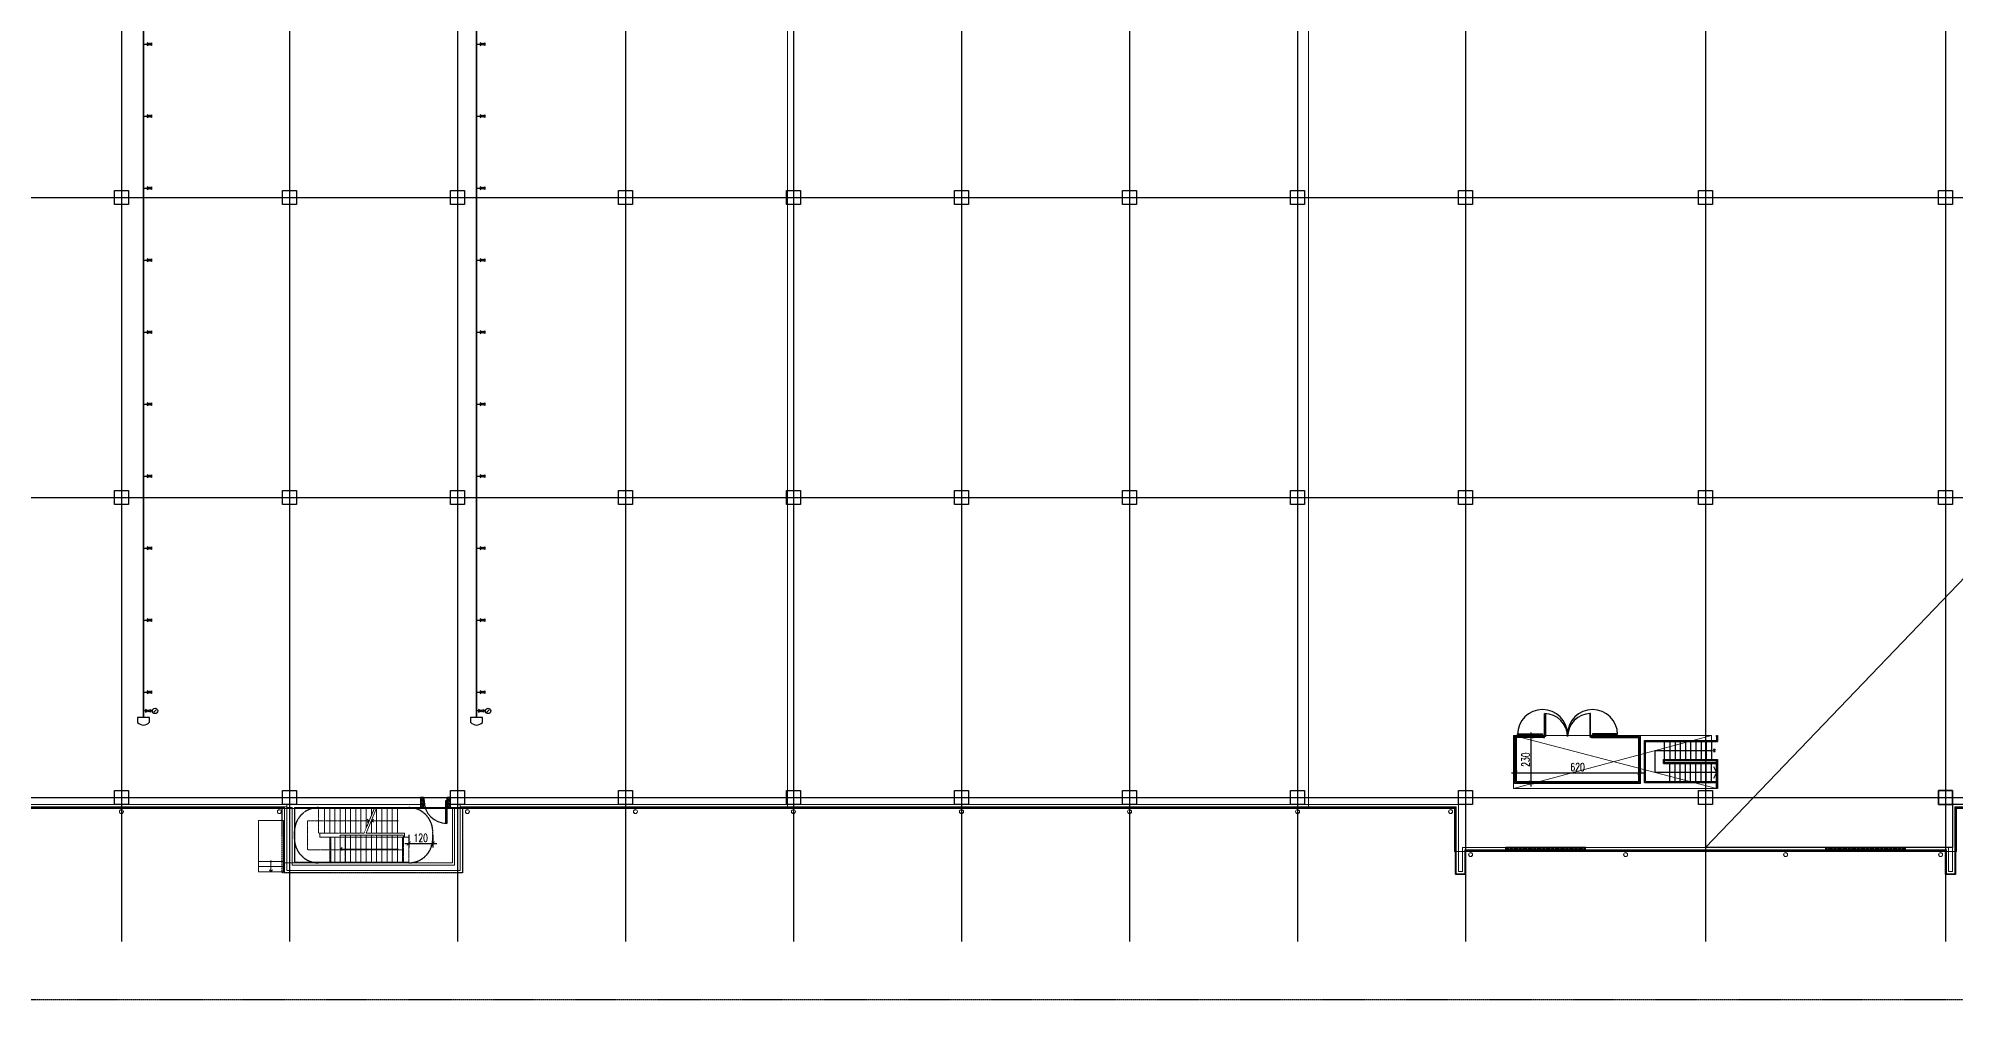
# Model space of a CAD drawing. Header units: millimetres. Extents: x -21841 to 195597, y -1659 to 112111.
# Drawn here: x 5585 to 15170, y -1010 to 3796 of the extents above; entities that cross this region are included whole.
import ezdxf
from ezdxf.enums import TextEntityAlignment as Align

# ---------------------------------------------------------------- set-up
doc = ezdxf.new("R2010")
doc.units = ezdxf.units.MM
for name, pattern in [('X-S-FAB-L10$0$COL-CEN-LIN', [3.25, 2.5, -0.25, 0.25, -0.25]), ('X-S-FAB-L10$0$HIDDEN', [0.4, 0.3, -0.1]), ('X-S-FAB-L10$0$JJP_虛線(退縮線、投影線、地下室範圍、非屬本工程、圖面分區)', [0.45, 0.3, -0.15]), ('X-S-FAB-L10$0$虛線', [0.846667, 0.423333, -0.423333])]:
    doc.linetypes.add(name, pattern=pattern)
for name, color, linetype in [('0-FMCS', 6, 'Continuous'), ('188K-SM-07-F10-MECH-Nature Gas-Y2257103$0$0-NG', 1, 'Continuous'), ('188K-SM-07-F10-MECH-Nature Gas-Y2257103$0$M-P-VALVE', 7, 'Continuous'), ('X-S-FAB-L10$0$0-arr', 8, 'Continuous'), ('X-S-FAB-L10$0$0-DIM-TXT', 8, 'Continuous'), ('X-S-FAB-L10$0$12', 8, 'Continuous'), ('X-S-FAB-L10$0$A-OBJE-MEP', 8, 'Continuous'), ('X-S-FAB-L10$0$A-STRS', 8, 'Continuous'), ('X-S-FAB-L10$0$A-WALL-EX', 8, 'Continuous'), ('X-S-FAB-L10$0$A-WALL-IN', 8, 'Continuous'), ('X-S-FAB-L10$0$BLOCK', 8, 'Continuous'), ('X-S-FAB-L10$0$CCL', 8, 'X-S-FAB-L10$0$COL-CEN-LIN'), ('X-S-FAB-L10$0$COL', 8, 'Continuous'), ('X-S-FAB-L10$0$COL-S', 8, 'Continuous'), ('X-S-FAB-L10$0$Door', 8, 'Continuous'), ('X-S-FAB-L10$0$DW_Frame', 8, 'Continuous'), ('X-S-FAB-L10$0$ELEV', 8, 'Continuous'), ('X-S-FAB-L10$0$HID', 8, 'X-S-FAB-L10$0$HIDDEN'), ('X-S-FAB-L10$0$HR', 8, 'Continuous'), ('X-S-FAB-L10$0$OPEN', 8, 'Continuous'), ('X-S-FAB-L10$0$S-FNDN', 8, 'Continuous'), ('X-S-FAB-L10$0$S-SLAB-SHOW', 8, 'Continuous'), ('X-S-FAB-L10$0$ST', 8, 'Continuous'), ('X-S-FAB-L10$0$TXT', 8, 'Continuous'), ('X-S-FAB-L10$0$WALL_188K_EX', 8, 'Continuous'), ('X-S-FAB-L10$0$WALL_188K_IN', 8, 'Continuous')]:
    doc.layers.add(name, color=color, linetype=linetype)
doc.styles.add('X-S-FAB-L10$0$CHINA', font='simplex.shx', dxfattribs={"width": 0.75, "bigfont": 'chineset.shx'})
doc.styles.add('X-S-FAB-L10$0$DimStyUse', font='romans.shx', dxfattribs={"width": 0.7})
doc.styles.add('X-S-FAB-L10$0$Standard', font='', dxfattribs={"width": 0.8})
doc.styles.add('X-S-FAB-L10$0$TG_NOTE_TEXT', font='simplex.shx', dxfattribs={"width": 0.75, "bigfont": 'chineset.shx'})
doc.styles.get('X-S-FAB-L10$0$Standard').set_extended_font_data('Microsoft JhengHei')
doc.dimstyles.new('X-S-FAB-L10$0$SLASHM', dxfattribs={"dimtxt": 40, "dimasz": 20, "dimexe": 20, "dimexo": 0, "dimgap": 8, "dimtad": 1, "dimdsep": 46, "dimtxsty": 'X-S-FAB-L10$0$DimStyUse', "dimblk": 'X-S-FAB-L10$0$_ArchTick', "dimcen": 10, "dimdle": 20, "dimclrt": 2, "dimazin": 0, "dimtfac": 1, "dimtix": 1, "dimtmove": 2, "dimatfit": 3, "dimfxl": 10, "dimtolj": 1, "dimarcsym": 0})

# ---------------------------------------------------------------- blocks, each defined once
blk = doc.blocks.new('188K-SM-07-F10-MECH-Nature Gas-Y2257103$0$50A-12')
blk.add_lwpolyline([(21, 30), (0, 30), (0, -30), (21, -30, 0.114945), (24.8, -29.1, 0.453355), (24.8, 29.1, 0.114945)], format="xyb", close=True)
blk = doc.blocks.new('188K-SM-07-F10-MECH-Nature Gas-Y2257103$0$GLV')
at = {"layer": '188K-SM-07-F10-MECH-Nature Gas-Y2257103$0$M-P-VALVE'}
blk.add_lwpolyline([(0, -0.675), (0, 0.675), (2.322, -0.675), (2.322, 0.675)], close=True, dxfattribs=at)
blk.add_circle((1.161, 0), 0.425, dxfattribs=at)
blk = doc.blocks.new('188K-SM-07-F10-MECH-Nature Gas-Y2257103$0$GLV-69')
blk.add_blockref('188K-SM-07-F10-MECH-Nature Gas-Y2257103$0$GLV', (0, 0))
blk = doc.blocks.new('188K-SM-07-F10-MECH-Nature Gas-Y2257103$0$PG-69')
at = {"layer": '188K-SM-07-F10-MECH-Nature Gas-Y2257103$0$M-P-VALVE'}
for p, q in [((-0.22, 3.02), (0.28, 2.46)), ((0, 2.12), (0, 1.65)), ((0, 0.49), (0, 0))]:
    blk.add_line(p, q, dxfattribs=at)
blk.add_circle((0, 2.76), 0.642, dxfattribs=at)
at = {"xscale": 0.5, "yscale": 0.5, "zscale": 0.5, "rotation": 270}
blk.add_blockref('188K-SM-07-F10-MECH-Nature Gas-Y2257103$0$GLV-69', (0, 1.65), dxfattribs=at)
blk = doc.blocks.new('188K-SM-07-F10-MECH-Nature Gas-Y2257103$0$0-NG submain pipe')
at = {"layer": '188K-SM-07-F10-MECH-Nature Gas-Y2257103$0$0-NG'}
for p, q in [((0, -5127.3), (17.6, -5127.3)), ((0, -5487.3), (17.6, -5487.3)), ((0, -5847.3), (17.6, -5847.3)), ((0, -6207.3), (17.6, -6207.3)), ((0, -6567.3), (17.6, -6567.3)), ((0, -6927.3), (17.6, -6927.3)), ((0, -7287.3), (17.6, -7287.3)), ((0, -7647.3), (17.6, -7647.3)), ((0, -8007.3), (17.6, -8007.3)), ((0, -8367.3), (17.6, -8367.3))]:
    blk.add_line(p, q, dxfattribs=at)
at = {"layer": '188K-SM-07-F10-MECH-Nature Gas-Y2257103$0$0-NG', "const_width": 8.9}
blk.add_lwpolyline([(0, 0), (0, -8493.7)], dxfattribs=at)
at = {"xscale": 20.89969073079965, "yscale": 20.89969073079965, "zscale": 20.89969073079965, "rotation": 270}
blk.add_blockref('188K-SM-07-F10-MECH-Nature Gas-Y2257103$0$PG-69', (0, -8461.1), dxfattribs=at)
at = {"layer": '188K-SM-07-F10-MECH-Nature Gas-Y2257103$0$0-NG', "xscale": 10, "yscale": 10, "zscale": 10, "rotation": 180}
for p in [(40.9, -5127.3), (40.9, -5487.3), (40.9, -5847.3), (40.9, -6207.3), (40.9, -6567.3), (40.9, -6927.3), (40.9, -7287.3), (40.9, -7647.3), (40.9, -8007.3), (40.9, -8367.3)]:
    blk.add_blockref('188K-SM-07-F10-MECH-Nature Gas-Y2257103$0$GLV-69', p, dxfattribs=at)
at = {"layer": '188K-SM-07-F10-MECH-Nature Gas-Y2257103$0$0-NG', "rotation": 270}
blk.add_blockref('188K-SM-07-F10-MECH-Nature Gas-Y2257103$0$50A-12', (0, -8493.7), dxfattribs=at)
blk = doc.blocks.new('188K-SM-07-F10-MECH-Nature Gas-Y2257103')
at = {"layer": '188K-SM-07-F10-MECH-Nature Gas-Y2257103$0$0-NG'}
for p in [(6110.6, 8894.8, 10.6), (7775.9, 8894.8, 10.6)]:
    blk.add_blockref('188K-SM-07-F10-MECH-Nature Gas-Y2257103$0$0-NG submain pipe', p, dxfattribs=at)
blk = doc.blocks.new('X-S-FAB-L10$0$FAB2-L05')
at = {"layer": 'X-S-FAB-L10$0$CCL'}
for p, q in [((-20160, 11005), (-20160, 0)), ((-19320, 11005), (-19320, 0)), ((-18480, 11005), (-18480, 0)), ((-17640, 11005), (-17640, 0)), ((-16800, 11005), (-16800, 0)), ((-15960, 11005), (-15960, 0)), ((-15120, 11005), (-15120, 0)), ((-14280, 11005), (-14280, 0)), ((-13440, 11005), (-13440, 0)), ((-12240, 11005), (-12240, 0)), ((-11040, 11005), (-11040, 0)), ((-26880, 3720), (1210, 3720)), ((-26880, 2220), (1210, 2220)), ((-26880, 720), (1210, 720))]:
    blk.add_line(p, q, dxfattribs=at)
at = {"layer": 'X-S-FAB-L10$0$COL-S'}
for points in [[(-20195, 3755), (-20125, 3755), (-20125, 3685), (-20195, 3685)], [(-19355, 3755), (-19285, 3755), (-19285, 3685), (-19355, 3685)], [(-18515, 3755), (-18445, 3755), (-18445, 3685), (-18515, 3685)], [(-17675, 3755), (-17605, 3755), (-17605, 3685), (-17675, 3685)], [(-16835, 3755), (-16765, 3755), (-16765, 3685), (-16835, 3685)], [(-15995, 3755), (-15925, 3755), (-15925, 3685), (-15995, 3685)], [(-15155, 3755), (-15085, 3755), (-15085, 3685), (-15155, 3685)], [(-14315, 3755), (-14245, 3755), (-14245, 3685), (-14315, 3685)], [(-13475, 3755), (-13405, 3755), (-13405, 3685), (-13475, 3685)], [(-12275, 3755), (-12205, 3755), (-12205, 3685), (-12275, 3685)], [(-11075, 3755), (-11005, 3755), (-11005, 3685), (-11075, 3685)], [(-20195, 2255), (-20125, 2255), (-20125, 2185), (-20195, 2185)], [(-19355, 2255), (-19285, 2255), (-19285, 2185), (-19355, 2185)], [(-18515, 2255), (-18445, 2255), (-18445, 2185), (-18515, 2185)], [(-17675, 2255), (-17605, 2255), (-17605, 2185), (-17675, 2185)], [(-16835, 2255), (-16765, 2255), (-16765, 2185), (-16835, 2185)], [(-15995, 2255), (-15925, 2255), (-15925, 2185), (-15995, 2185)], [(-15155, 2255), (-15085, 2255), (-15085, 2185), (-15155, 2185)], [(-14315, 2255), (-14245, 2255), (-14245, 2185), (-14315, 2185)], [(-13475, 2255), (-13405, 2255), (-13405, 2185), (-13475, 2185)], [(-12275, 2255), (-12205, 2255), (-12205, 2185), (-12275, 2185)], [(-11075, 2255), (-11005, 2255), (-11005, 2185), (-11075, 2185)], [(-20195, 755), (-20125, 755), (-20125, 685), (-20195, 685)], [(-19355, 755), (-19285, 755), (-19285, 685), (-19355, 685)], [(-18515, 755), (-18445, 755), (-18445, 685), (-18515, 685)], [(-17675, 755), (-17605, 755), (-17605, 685), (-17675, 685)], [(-16835, 755), (-16765, 755), (-16765, 685), (-16835, 685)], [(-15995, 755), (-15925, 755), (-15925, 685), (-15995, 685)], [(-15155, 755), (-15085, 755), (-15085, 685), (-15155, 685)], [(-14315, 755), (-14245, 755), (-14245, 685), (-14315, 685)], [(-13475, 755), (-13405, 755), (-13405, 685), (-13475, 685)], [(-12275, 755), (-12205, 755), (-12205, 685), (-12275, 685)], [(-11075, 755), (-11005, 755), (-11005, 685), (-11075, 685)]]:
    blk.add_lwpolyline(points, close=True, dxfattribs=at)
blk = doc.blocks.new('X-S-FAB-L10$0$_ArchTick')
at = {"color": 0, "linetype": 'ByBlock', "const_width": 0.15}
blk.add_lwpolyline([(-0.5, -0.5), (0.5, 0.5)], dxfattribs=at)
blk = doc.blocks.new('*D736')
at = {"layer": 'DEFPOINTS', "color": 0, "lineweight": -2, "transparency": 16777216}
for p, q in [((7436.7, -186.7), (7436.7, -249.5)), ((7556.7, -188), (7556.7, -249.5)), ((7416.7, -229.5), (7576.7, -229.5))]:
    blk.add_line(p, q, dxfattribs=at)
at = {"layer": 'DEFPOINTS', "color": 0, "transparency": 16777216}
for p in [(7436.7, -186.7), (7556.7, -188), (7556.7, -229.5)]:
    blk.add_point(p, dxfattribs=at)
at = {"layer": 'DEFPOINTS', "color": 0, "lineweight": -2, "transparency": 16777216, "xscale": 20, "yscale": 20, "zscale": 20, "rotation": 180}
blk.add_blockref('X-S-FAB-L10$0$_ArchTick', (7436.7, -229.5), dxfattribs=at)
at = {"layer": 'DEFPOINTS', "color": 0, "lineweight": -2, "transparency": 16777216, "xscale": 20, "yscale": 20, "zscale": 20}
blk.add_blockref('X-S-FAB-L10$0$_ArchTick', (7556.7, -229.5), dxfattribs=at)
at = {"layer": 'DEFPOINTS', "color": 2, "transparency": 16777216, "insert": (7496.7, -201.5), "char_height": 40, "attachment_point": 5, "style": 'X-S-FAB-L10$0$DimStyUse'}
blk.add_mtext('\\A1;120', dxfattribs=at)
blk = doc.blocks.new('*D731')
at = {"layer": 'DEFPOINTS', "color": 0, "lineweight": -2, "transparency": 16777216}
for p, q in [((12950, 124.6), (13610, 124.6)), ((12970, 80), (12970, 144.6)), ((13590, 80), (13590, 144.6))]:
    blk.add_line(p, q, dxfattribs=at)
at = {"layer": 'DEFPOINTS', "color": 0, "transparency": 16777216}
for p in [(13590, 124.6), (12970, 80), (13590, 80)]:
    blk.add_point(p, dxfattribs=at)
at = {"layer": 'DEFPOINTS', "color": 0, "lineweight": -2, "transparency": 16777216, "xscale": 20, "yscale": 20, "zscale": 20, "rotation": 180}
blk.add_blockref('X-S-FAB-L10$0$_ArchTick', (12970, 124.6), dxfattribs=at)
at = {"layer": 'DEFPOINTS', "color": 0, "lineweight": -2, "transparency": 16777216, "xscale": 20, "yscale": 20, "zscale": 20}
blk.add_blockref('X-S-FAB-L10$0$_ArchTick', (13590, 124.6), dxfattribs=at)
at = {"layer": 'DEFPOINTS', "color": 2, "transparency": 16777216, "insert": (13280, 152.6), "char_height": 40, "attachment_point": 5, "style": 'X-S-FAB-L10$0$DimStyUse'}
blk.add_mtext('\\A1;620', dxfattribs=at)
blk = doc.blocks.new('*D732')
at = {"layer": 'DEFPOINTS', "color": 0, "lineweight": -2, "transparency": 16777216}
for p, q in [((12970, 305), (13068.2, 305)), ((13048.2, 55), (13048.2, 325)), ((12970, 75), (13068.2, 75))]:
    blk.add_line(p, q, dxfattribs=at)
at = {"layer": 'DEFPOINTS', "color": 0, "transparency": 16777216}
for p in [(12970, 305), (13048.2, 305), (12970, 75)]:
    blk.add_point(p, dxfattribs=at)
at = {"layer": 'DEFPOINTS', "color": 0, "lineweight": -2, "transparency": 16777216, "xscale": 20, "yscale": 20, "zscale": 20}
for p, rotation in [((13048.2, 305), 90), ((13048.2, 75), 270)]:
    blk.add_blockref('X-S-FAB-L10$0$_ArchTick', p, dxfattribs=dict(at, rotation=rotation))
at = {"layer": 'DEFPOINTS', "color": 2, "transparency": 16777216, "insert": (13020.2, 190), "char_height": 40, "attachment_point": 5, "rotation": 90, "style": 'X-S-FAB-L10$0$DimStyUse'}
blk.add_mtext('\\A1;230', dxfattribs=at)
blk = doc.blocks.new('*U460')
at = {"color": 0}
for p, q in [((-5, -5), (-5, 0)), ((235, -5), (235, 0))]:
    blk.add_line(p, q, dxfattribs=at)
for points in [[(0, 0), (0, 115), (4.375, 115), (4.375, 0)], [(230, 0), (230, 115), (225.625, 115), (225.625, 0)]]:
    blk.add_lwpolyline(points, close=True, dxfattribs=at)
for centre, start, end in [((0, 0), 0, 90), ((230, 0), 90, 180)]:
    blk.add_arc(centre, 115, start, end, dxfattribs=at)
at = {"layer": 'X-S-FAB-L10$0$DW_Frame'}
for points in [[(-5, -5), (0, -5), (0, 0), (-5, 0)], [(235, -5), (230, -5), (230, 0), (235, 0)]]:
    blk.add_lwpolyline(points, dxfattribs=at)
at = {"color": 0, "style": 'X-S-FAB-L10$0$Standard', "width": 0.5}
for tag, p in [('NO', (-5, 5)), ('TYPE', (24.375, 5))]:
    blk.add_attdef(tag, text='', height=10, dxfattribs=at).set_placement(p, align=Align.BOTTOM_RIGHT)
blk.add_attdef('DESC', text='', height=10, dxfattribs=at).set_placement((24.375, 10), align=Align.BOTTOM_LEFT)
at = {"color": 0, "style": 'X-S-FAB-L10$0$TG_NOTE_TEXT', "width": 0.5, "flags": 1}
blk.add_attdef('WH', text='', height=20, dxfattribs=at).set_placement((235, 5), align=Align.BOTTOM_LEFT)
blk = doc.blocks.new('X-S-FAB-L10')
at = {"layer": 'X-S-FAB-L10$0$WALL_188K_EX'}
h = blk.add_hatch(dxfattribs=at)
h.set_pattern_fill('LINE', color=256, scale=2, angle=45)
h.set_pattern_definition([(45, (13221.6165, -265), (-4.49013, 4.49013), [])])
h.paths.add_polyline_path([(12920, -261.5), (13320, -261.5), (13320, -250), (12920, -250)])
h = blk.add_hatch(dxfattribs=at)
h.set_pattern_fill('LINE', color=256, scale=2, angle=45)
h.set_pattern_definition([(45, (14821.6165, -265), (-4.49013, 4.49013), [])])
h.paths.add_polyline_path([(14520, -261.5), (14920, -261.5), (14920, -250), (14520, -250)])
at = {"layer": 'X-S-FAB-L10$0$WALL_188K_IN'}
h = blk.add_hatch(dxfattribs=at)
h.set_pattern_fill('LINE', color=256, scale=2, angle=135)
h.set_pattern_definition([(135, (7510, -98.3835), (-4.49013, -4.49013), [])])
h.paths.add_polyline_path([(7510, -50), (7510, 0), (7495, 0), (7495, -50)])
h = blk.add_hatch(dxfattribs=at)
h.set_pattern_fill('LINE', color=256, scale=2, angle=135)
h.set_pattern_definition([(135, (7645, -98.3835), (-4.49013, -4.49013), [])])
h.paths.add_polyline_path([(7645, -50), (7645, 0), (7630, 0), (7630, -50)])
for p, q in [((13100, 310.001, 0), (13100, 315.001, 0)), ((13360, 310.001, 0), (13360, 315.001, 0)), ((7510, 0), (7510, -15)), ((7630, 0), (7630, -15))]:
    blk.add_line(p, q)
at = {"elevation": 0}
for points in [[(13105, 315.001), (12980, 315.001), (12980, 319.376), (13105, 319.376)], [(13355, 315.001), (13480, 315.001), (13480, 319.376), (13355, 319.376)]]:
    blk.add_lwpolyline(points, close=True, dxfattribs=at)
blk.add_lwpolyline([(7627, -15), (7627, -129), (7622.625, -129), (7622.625, -15)], close=True)
for centre, radius, start, end in [((13105, 315.001, 0), 125, 0, 180), ((13355, 315.001, 0), 125, 0, 180), ((7627, -15), 114, 180, 270)]:
    blk.add_arc(centre, radius, start, end)
at = {"layer": 'DEFPOINTS'}
blk.add_lwpolyline([(16745, -35), (15995, -35), (15995, 35), (15925, 35), (15925, -35), (15155, -35), (15155, 35), (15085, 35), (15085, -35), (15155, -35), (15155, -250), (13920, -250), (19914.055, 6000), (21180, 7320), (21180, 5520), (23465, 5520), (23485, 3587.5), (24315, 3587.5), (24315, 1870), (17075, 1870), (17075, 2060), (16745, 2060), (16745, -21.034)], close=True, dxfattribs=at)
at = {"layer": 'X-S-FAB-L10$0$0-arr'}
for p, q in [((13960, 155), (13975, 125)), ((13975, 125), (13960, 95))]:
    blk.add_line(p, q, dxfattribs=at)
blk.add_circle((13949, 235), 3, dxfattribs=at)
at = {"layer": 'X-S-FAB-L10$0$12'}
for p, q in [((13667.5, 125), (13667.5, 235)), ((13667.5, 235), (13949, 235)), ((13975, 125), (13667.5, 125))]:
    blk.add_line(p, q, dxfattribs=at)
at = {"layer": 'X-S-FAB-L10$0$A-OBJE-MEP', "lineweight": 0, "flags": 128}
for points in [[(6009.5, -70, 1), (5990.5, -70, 1)], [(6799.5, -70, 1), (6780.5, -70, 1)], [(7739.5, -70, 1), (7720.5, -70, 1)], [(8579.5, -70, 1), (8560.5, -70, 1)], [(9369.5, -70, 1), (9350.5, -70, 1)], [(10209.5, -70, 1), (10190.5, -70, 1)], [(11049.5, -70, 1), (11030.5, -70, 1)], [(11889.5, -70, 1), (11870.5, -70, 1)], [(12654.5, -70, 1), (12635.5, -70, 1)], [(12754.5, -285, 1), (12735.5, -285, 1)], [(13529.5, -285, 1), (13510.5, -285, 1)], [(14329.5, -285, 1), (14310.5, -285, 1)], [(15104.5, -285, 1), (15085.5, -285, 1)]]:
    blk.add_lwpolyline(points, format="xyb", close=True, dxfattribs=at)
at = {"layer": 'X-S-FAB-L10$0$A-OBJE-MEP', "lineweight": 0}
for centre in [(6000, -70), (6790, -70), (7730, -70), (8570, -70), (9360, -70), (10200, -70), (11040, -70), (11880, -70), (12645, -70), (12745, -285), (13520, -285), (14320, -285), (15095, -285)]:
    blk.add_circle(centre, 10, dxfattribs=at)
at = {"layer": 'X-S-FAB-L10$0$A-STRS', "linetype": 'X-S-FAB-L10$0$虛線', "lineweight": 0}
for p, q in [((6868, -323), (6868, -53)), ((6868, -53), (6985.332, -53)), ((6985.332, -53), (7016, -53)), ((7016, -53), (7265.169, -53)), ((7016, -178), (6993, -178)), ((6993, -178), (6993, -198)), ((7213.169, -178), (7016, -178)), ((6993, -198), (7042, -198)), ((7042, -198), (7406, -198)), ((7042, -323), (6868, -323)), ((7406, -323), (7042, -323))]:
    blk.add_line(p, q, dxfattribs=at)
at = {"layer": 'X-S-FAB-L10$0$A-STRS', "linetype": 'X-S-FAB-L10$0$JJP_虛線(退縮線、投影線、地下室範圍、非屬本工程、圖面分區)', "lineweight": 0}
for p, q in [((6868, -323), (6868, -53)), ((6868, -53), (7016, -53)), ((6985.332, -178), (6985.332, -53)), ((7016, -53), (7016, -178)), ((7016, -53), (7016, -178)), ((7016, -53), (7016, -178)), ((7016, -178), (7016, -53)), ((7016, -53), (7042, -53)), ((7016, -53), (7016, -178)), ((7042, -53), (7042, -178)), ((7042, -178), (7042, -53)), ((7042, -53), (7068, -53)), ((7042, -53), (7042, -178)), ((7068, -53), (7068, -178)), ((7068, -178), (7068, -53)), ((7068, -53), (7094, -53)), ((7068, -53), (7068, -178)), ((7094, -53), (7094, -178)), ((7094, -178), (7094, -53)), ((7094, -53), (7120, -53)), ((7094, -53), (7094, -178)), ((7120, -53), (7120, -178)), ((7120, -178), (7120, -53)), ((7120, -53), (7146, -53)), ((7120, -53), (7120, -178)), ((7146, -53), (7146, -178)), ((7146, -178), (7146, -53)), ((7146, -53), (7172, -53)), ((7146, -53), (7146, -178)), ((7172, -53), (7172, -178)), ((7172, -178), (7172, -53)), ((7172, -53), (7198, -53)), ((7172, -53), (7172, -178)), ((7198, -53), (7198, -178)), ((7198, -178), (7198, -53)), ((7198, -53), (7224, -53)), ((7198, -53), (7198, -178)), ((7265.169, -53), (7213.169, -178)), ((7224, -53), (7224, -151.964)), ((7224, -151.964), (7224, -53)), ((7224, -53), (7250, -53)), ((7224, -53), (7224, -151.964)), ((7250, -53), (7250, -89.465)), ((7250, -89.465), (7250, -53)), ((7250, -53), (7265.169, -53)), ((7250, -53), (7250, -89.465)), ((7353.565, -178), (7353.565, -53)), ((7016, -115.5), (6930.5, -115.5)), ((6930.5, -115.5), (6930.5, -260.5)), ((6993, -178), (6985.332, -178)), ((7016, -178), (6993, -178)), ((6993, -178), (6993, -198)), ((7239.169, -115.5), (7016, -115.5)), ((7042, -178), (7016, -178)), ((7068, -178), (7042, -178)), ((7094, -178), (7068, -178)), ((7120, -178), (7094, -178)), ((7119.644, -188), (7119.644, -326)), ((7146, -178), (7120, -178)), ((7172, -178), (7146, -178)), ((7198, -178), (7172, -178)), ((7213.169, -178), (7198, -178)), ((7229.169, -108), (7239.169, -115.5)), ((7239.169, -115.5), (7229.169, -123)), ((7380, -188), (7410.844, -188)), ((7410.844, -188), (7410.844, -326)), ((6930.5, -260.5), (7042, -260.5)), ((6993, -198), (7042, -198)), ((7042, -323), (7042, -198)), ((7042, -323), (7042, -198)), ((7042, -198), (7042, -323)), ((7042, -323), (7042, -198)), ((7042, -198), (7068, -198)), ((7042, -260.5), (7380, -260.5)), ((7046.668, -323), (7046.668, -198)), ((7068, -323), (7068, -198)), ((7068, -198), (7068, -323)), ((7068, -323), (7068, -198)), ((7068, -198), (7094, -198)), ((7094, -323), (7094, -198)), ((7094, -198), (7094, -323)), ((7094, -323), (7094, -198)), ((7094, -198), (7120, -198)), ((7120, -323), (7120, -198)), ((7120, -198), (7120, -323)), ((7120, -323), (7120, -198)), ((7120, -198), (7146, -198)), ((7146, -323), (7146, -198)), ((7146, -198), (7146, -323)), ((7146, -323), (7146, -198)), ((7146, -198), (7172, -198)), ((7172, -323), (7172, -198)), ((7172, -198), (7172, -323)), ((7172, -323), (7172, -198)), ((7172, -198), (7198, -198)), ((7198, -323), (7198, -198)), ((7198, -198), (7198, -323)), ((7198, -323), (7198, -198)), ((7198, -198), (7224, -198)), ((7224, -323), (7224, -198)), ((7224, -198), (7224, -323)), ((7224, -323), (7224, -198)), ((7224, -198), (7250, -198)), ((7250, -323), (7250, -198)), ((7250, -198), (7250, -323)), ((7250, -323), (7250, -198)), ((7250, -198), (7276, -198)), ((7276, -323), (7276, -198)), ((7276, -198), (7276, -323)), ((7276, -323), (7276, -198)), ((7276, -198), (7302, -198)), ((7302, -323), (7302, -198)), ((7302, -198), (7302, -323)), ((7302, -323), (7302, -198)), ((7302, -198), (7328, -198)), ((7328, -323), (7328, -198)), ((7328, -198), (7328, -323)), ((7328, -323), (7328, -198)), ((7328, -198), (7354, -198)), ((7354, -323), (7354, -198)), ((7354, -198), (7354, -323)), ((7354, -323), (7354, -198)), ((7354, -198), (7380, -198)), ((7380, -323), (7380, -198)), ((7380, -198), (7380, -323)), ((7380, -323), (7380, -198)), ((7380, -198), (7406, -198)), ((7380, -260.5), (7406, -260.5)), ((7406, -198), (7436.668, -198)), ((7406, -323), (7406, -198)), ((7406, -198), (7406, -323)), ((7436.668, -198), (7436.668, -323)), ((7042, -323), (6868, -323)), ((7068, -323), (7042, -323)), ((7094, -323), (7068, -323)), ((7120, -323), (7094, -323)), ((7146, -323), (7120, -323)), ((7172, -323), (7146, -323)), ((7198, -323), (7172, -323)), ((7224, -323), (7198, -323)), ((7250, -323), (7224, -323)), ((7276, -323), (7250, -323)), ((7302, -323), (7276, -323)), ((7328, -323), (7302, -323)), ((7354, -323), (7328, -323)), ((7380, -323), (7354, -323)), ((7406, -323), (7380, -323)), ((7410.844, -326), (7380, -326)), ((7436.668, -323), (7406, -323))]:
    blk.add_line(p, q, dxfattribs=at)
at = {"layer": 'X-S-FAB-L10$0$A-STRS', "lineweight": 0}
for p, q in [((7276, -53), (7224, -178)), ((7276, -53), (7380, -53)), ((7276, -53), (7276, -178)), ((7276, -178), (7276, -53)), ((7276, -53), (7302, -53)), ((7276, -53), (7276, -178)), ((7302, -53), (7302, -178)), ((7302, -178), (7302, -53)), ((7302, -53), (7328, -53)), ((7302, -53), (7302, -178)), ((7328, -53), (7328, -178)), ((7328, -178), (7328, -53)), ((7328, -53), (7354, -53)), ((7328, -53), (7328, -178)), ((7354, -53), (7354, -178)), ((7354, -178), (7354, -53)), ((7354, -53), (7380, -53)), ((7354, -53), (7354, -178)), ((7380, -53), (7380, -178)), ((7380, -53), (7380, -178)), ((7094, -326), (7094, -188)), ((7094, -188), (7380, -188)), ((7094, -326), (7094, -188)), ((7094, -188), (7120, -188)), ((7120, -326), (7120, -188)), ((7120, -188), (7120, -326)), ((7120, -326), (7120, -188)), ((7120, -188), (7146, -188)), ((7146, -326), (7146, -188)), ((7146, -188), (7146, -326)), ((7146, -326), (7146, -188)), ((7146, -188), (7172, -188)), ((7172, -326), (7172, -188)), ((7172, -188), (7172, -326)), ((7172, -326), (7172, -188)), ((7172, -188), (7198, -188)), ((7198, -326), (7198, -188)), ((7198, -188), (7198, -326)), ((7198, -326), (7198, -188)), ((7198, -188), (7224, -188)), ((7380, -178), (7224, -178)), ((7250, -178), (7224, -178)), ((7224, -326), (7224, -188)), ((7224, -188), (7224, -326)), ((7224, -326), (7224, -188)), ((7224, -188), (7250, -188)), ((7250, -115.5), (7260, -108)), ((7250, -115.5), (7250, -178)), ((7250, -178), (7250, -115.5)), ((7250, -115.5), (7250, -178)), ((7354, -115.5), (7250, -115.5)), ((7260, -123), (7250, -115.5)), ((7276, -178), (7250, -178)), ((7250, -326), (7250, -188)), ((7250, -188), (7250, -326)), ((7250, -326), (7250, -188)), ((7250, -188), (7276, -188)), ((7302, -178), (7276, -178)), ((7276, -326), (7276, -188)), ((7276, -188), (7276, -326)), ((7276, -326), (7276, -188)), ((7276, -188), (7302, -188)), ((7328, -178), (7302, -178)), ((7302, -326), (7302, -188)), ((7302, -188), (7302, -326)), ((7302, -326), (7302, -188)), ((7302, -188), (7328, -188)), ((7354, -178), (7328, -178)), ((7328, -326), (7328, -188)), ((7328, -188), (7328, -326)), ((7328, -326), (7328, -188)), ((7328, -188), (7354, -188)), ((7380, -115.5), (7354, -115.5)), ((7380, -178), (7354, -178)), ((7354, -326), (7354, -188)), ((7354, -188), (7354, -326)), ((7354, -326), (7354, -188)), ((7354, -188), (7380, -188)), ((7380, -326), (7380, -188)), ((7380, -188), (7380, -326)), ((7094, -257), (7104, -249.5)), ((7094, -257), (7120, -257)), ((7104, -264.5), (7094, -257)), ((7120, -257), (7354, -257)), ((7354, -257), (7380, -257)), ((6685, -319), (6685, -371)), ((6810, -319), (6685, -319)), ((6810, -319), (6685, -319)), ((6685, -319), (6685, -345)), ((6685, -345), (6810, -345)), ((6810, -345), (6685, -345)), ((6685, -345), (6685, -371)), ((6685, -345), (6810, -345)), ((6685, -371), (6810, -371)), ((6685, -371), (6810, -371)), ((6740, -361), (6747.5, -371)), ((6747.5, -345), (6747.5, -319)), ((6747.5, -371), (6747.5, -345)), ((6747.5, -371), (6755, -361)), ((6810, -371), (6810, -319)), ((6810, -345), (6810, -319)), ((6810, -371), (6810, -345)), ((7380, -326), (7094, -326)), ((7120, -326), (7094, -326)), ((7146, -326), (7120, -326)), ((7172, -326), (7146, -326)), ((7198, -326), (7172, -326)), ((7224, -326), (7198, -326)), ((7250, -326), (7224, -326)), ((7276, -326), (7250, -326)), ((7302, -326), (7276, -326)), ((7328, -326), (7302, -326)), ((7354, -326), (7328, -326)), ((7380, -326), (7354, -326))]:
    blk.add_line(p, q, dxfattribs=at)
at = {"layer": 'X-S-FAB-L10$0$A-STRS', "lineweight": 0, "flags": 128}
for points in [[(7380, -118, -1), (7380, -113, -1)], [(7380, -259.5, -1), (7380, -254.5, -1)], [(6745, -319, 1), (6750, -319, 1)]]:
    blk.add_lwpolyline(points, format="xyb", close=True, dxfattribs=at)
at = {"layer": 'X-S-FAB-L10$0$A-WALL-EX', "lineweight": 0}
for p, q in [((6815, -46.5), (1800, -46.5)), ((6827, -35), (6815, -35)), ((6827, -35), (6815, -35)), ((6815, -46.5), (6827, -46.5)), ((6815, -46.5), (6827, -46.5)), ((6827, -46.5), (6827, -35)), ((7705, -35), (7693, -35)), ((7705, -35), (7693, -35)), ((7693, -35), (7693, -46.5)), ((7693, -46.5), (7705, -46.5)), ((7693, -46.5), (7705, -46.5)), ((12670, -46.5), (7705, -46.5)), ((12673.5, -46.5), (12670, -46.5)), ((12673.5, -46.5), (12670, -46.5)), ((12673.5, -50), (12673.5, -46.5)), ((12673.5, -381.5), (12673.5, -50)), ((15170, -46.5), (15166.5, -46.5)), ((15166.5, -46.5), (15166.5, -50)), ((15170, -46.5), (15166.5, -46.5)), ((15166.5, -50), (15166.5, -370)), ((17390, -46.5), (15170, -46.5)), ((12716.5, -261.5), (12716.5, -265)), ((12720, -261.5), (12716.5, -261.5)), ((12716.5, -261.5), (12716.5, -265)), ((12716.5, -265), (12716.5, -381.5)), ((12920, -261.5), (12720, -261.5)), ((12920, -265), (12920, -250)), ((13320, -265), (13320, -250)), ((14520, -261.5), (13320, -261.5)), ((14520, -265), (14520, -250)), ((14920, -265), (14920, -250)), ((15120, -261.5), (14920, -261.5)), ((15123.5, -261.5), (15120, -261.5)), ((15123.5, -265), (15123.5, -261.5)), ((15123.5, -265), (15123.5, -261.5)), ((15123.5, -381.5), (15123.5, -265)), ((12673.5, -381.5), (12685, -381.5)), ((12673.5, -381.5), (12685, -381.5)), ((12705, -381.5), (12685, -381.5)), ((12705, -381.5), (12716.5, -381.5)), ((12705, -381.5), (12716.5, -381.5)), ((15123.5, -381.5), (15135, -381.5)), ((15123.5, -381.5), (15135, -381.5)), ((15166.5, -381.5), (15135, -381.5)), ((15166.5, -381.5), (15166.5, -370)), ((15166.5, -381.5), (15166.5, -370))]:
    blk.add_line(p, q, dxfattribs=at)
at = {"layer": 'X-S-FAB-L10$0$A-WALL-EX', "lineweight": 0, "flags": 128}
for points in [[(6815, -35), (1800, -35)], [(1800, -50), (6815, -50)], [(1800, -50), (6815, -50)], [(1800, -50), (6815, -50)], [(1800, -50), (6815, -50)], [(1800, -50), (6815, -50)], [(1800, -50), (6815, -50)], [(1800, -50), (6815, -50)], [(1800, -50), (6815, -50)], [(6815, -35), (6827, -35)], [(6815, -46.5), (6815, -364)], [(6815, -50), (6815, -46.5)], [(6827, -364), (6827, -35)], [(7693, -35), (7693, -364)], [(7705, -35), (7693, -35)], [(12673.5, -35), (7705, -35)], [(7705, -364), (7705, -46.5)], [(7705, -50), (7705, -46.5)], [(7705, -50), (12670, -50)], [(7705, -50), (12670, -50)], [(7705, -50), (12670, -50)], [(7705, -50), (12670, -50)], [(7705, -50), (12670, -50)], [(7705, -50), (12670, -50)], [(7705, -50), (12670, -50)], [(7705, -50), (12670, -50)], [(12670, -50), (12670, -385)], [(12685, -35), (12673.5, -35)], [(12685, -370), (12685, -35)], [(15155, -35), (15166.5, -35)], [(15155, -35), (15155, -370)], [(17390, -35), (15166.5, -35)], [(15170, -381.5), (15170, -50)], [(15170, -50), (17390, -50)], [(12705, -250), (12705, -261.5)], [(12920, -250), (12705, -250)], [(12705, -261.5), (12705, -370)], [(12720, -265), (12920, -265)], [(12720, -385), (12720, -265)], [(15120, -265), (12720, -265)], [(15120, -265), (12720, -265)], [(15120, -265), (12720, -265)], [(12920, -265), (12720, -265)], [(12920, -265), (12720, -265)], [(12920, -265), (12720, -265)], [(12920, -265), (12720, -265)], [(14520, -250), (13320, -250)], [(13320, -265), (14520, -265)], [(14520, -265), (13320, -265)], [(14520, -265), (13320, -265)], [(14520, -265), (13320, -265)], [(14520, -265), (13320, -265)], [(15135, -250), (14920, -250)], [(14920, -265), (15120, -265)], [(15120, -265), (14920, -265)], [(15120, -265), (14920, -265)], [(15120, -265), (14920, -265)], [(15120, -265), (14920, -265)], [(15120, -265), (15120, -385)], [(15135, -250), (15135, -261.5)], [(15135, -370), (15135, -261.5)], [(6815, -376), (6815, -364)], [(6815, -376), (7705, -376)], [(7693, -364), (6827, -364)], [(7705, -376), (7705, -364)], [(12705, -370), (12685, -370)], [(15155, -370), (15135, -370)], [(15170, -385), (15170, -381.5)], [(12670, -385), (12673.5, -385)], [(12673.5, -385), (12716.5, -385)], [(12720, -385), (12716.5, -385)], [(15120, -385), (15123.5, -385)], [(15123.5, -385), (15170, -385)]]:
    blk.add_lwpolyline(points, dxfattribs=at)
at = {"layer": 'X-S-FAB-L10$0$A-WALL-IN', "lineweight": 0}
for p, q in [((7495, -35), (6827, -35)), ((6827, -35), (6827, -50)), ((6827, -50), (6853.7, -50)), ((6865, -50), (7495, -50)), ((7640, -50), (7654.95, -50)), ((7645, -35), (7645, -35)), ((7666.25, -50), (7693, -50)), ((7693, -50), (7693, -35))]:
    blk.add_line(p, q, dxfattribs=at)
at = {"layer": 'X-S-FAB-L10$0$A-WALL-IN', "lineweight": 0, "flags": 128}
for points in [[(6853.7, -50), (6853.7, -337.25)], [(6865, -325.95), (6865, -50)], [(7654.95, -50), (7654.95, -325.95)], [(7666.25, -337.25), (7666.25, -50)], [(6853.7, -337.25), (6865, -337.25)], [(7654.95, -325.95), (6865, -325.95)], [(6865, -337.25), (7654.95, -337.25)], [(7666.25, -337.25), (7654.95, -337.25)]]:
    blk.add_lwpolyline(points, dxfattribs=at)
at = {"layer": 'X-S-FAB-L10$0$COL'}
blk.add_line((13975, 125), (13667.5, 125), dxfattribs=at)
at = {"layer": 'X-S-FAB-L10$0$COL-S'}
for p, q in [((5965, 3035), (6035, 3035)), ((5965, 2965), (5965, 3035)), ((6035, 3035), (6035, 2965)), ((6805, 3035), (6875, 3035)), ((6805, 2965), (6805, 3035)), ((6875, 3035), (6875, 2965)), ((7645, 3035), (7715, 3035)), ((7645, 2965), (7645, 3035)), ((7715, 3035), (7715, 2965)), ((8485, 3035), (8555, 3035)), ((8485, 2965), (8485, 3035)), ((8555, 3035), (8555, 2965)), ((9325, 3035), (9395, 3035)), ((9325, 2965), (9325, 3035)), ((9395, 3035), (9395, 2965)), ((10165, 3035), (10235, 3035)), ((10165, 2965), (10165, 3035)), ((10235, 3035), (10235, 2965)), ((11005, 3035), (11075, 3035)), ((11005, 2965), (11005, 3035)), ((11075, 3035), (11075, 2965)), ((11845, 3035), (11915, 3035)), ((11845, 2965), (11845, 3035)), ((11915, 3035), (11915, 2965)), ((12685, 3035), (12755, 3035)), ((12685, 2965), (12685, 3035)), ((12755, 3035), (12755, 2965)), ((13885, 3035), (13955, 3035)), ((13885, 2965), (13885, 3035)), ((13955, 3035), (13955, 2965)), ((15085, 3035), (15155, 3035)), ((15085, 2965), (15085, 3035)), ((15155, 3035), (15155, 2965)), ((6035, 2965), (5965, 2965)), ((6875, 2965), (6805, 2965)), ((7715, 2965), (7645, 2965)), ((8555, 2965), (8485, 2965)), ((9395, 2965), (9325, 2965)), ((10235, 2965), (10165, 2965)), ((11075, 2965), (11005, 2965)), ((11915, 2965), (11845, 2965)), ((12755, 2965), (12685, 2965)), ((13955, 2965), (13885, 2965)), ((15155, 2965), (15085, 2965)), ((5965, 1535), (6035, 1535)), ((5965, 1465), (5965, 1535)), ((6035, 1535), (6035, 1465)), ((6805, 1535), (6875, 1535)), ((6805, 1465), (6805, 1535)), ((6875, 1535), (6875, 1465)), ((7645, 1535), (7715, 1535)), ((7645, 1465), (7645, 1535)), ((7715, 1535), (7715, 1465)), ((8485, 1535), (8555, 1535)), ((8485, 1465), (8485, 1535)), ((8555, 1535), (8555, 1465)), ((9325, 1535), (9395, 1535)), ((9325, 1465), (9325, 1535)), ((9395, 1535), (9395, 1465)), ((10165, 1535), (10235, 1535)), ((10165, 1465), (10165, 1535)), ((10235, 1535), (10235, 1465)), ((11005, 1535), (11075, 1535)), ((11005, 1465), (11005, 1535)), ((11075, 1535), (11075, 1465)), ((11845, 1535), (11915, 1535)), ((11845, 1465), (11845, 1535)), ((11915, 1535), (11915, 1465)), ((12685, 1535), (12755, 1535)), ((12685, 1465), (12685, 1535)), ((12755, 1535), (12755, 1465)), ((13885, 1535), (13955, 1535)), ((13885, 1465), (13885, 1535)), ((13955, 1535), (13955, 1465)), ((15085, 1535), (15155, 1535)), ((15085, 1465), (15085, 1535)), ((15155, 1535), (15155, 1465)), ((6035, 1465), (5965, 1465)), ((6875, 1465), (6805, 1465)), ((7715, 1465), (7645, 1465)), ((8555, 1465), (8485, 1465)), ((9395, 1465), (9325, 1465)), ((10235, 1465), (10165, 1465)), ((11075, 1465), (11005, 1465)), ((11915, 1465), (11845, 1465)), ((12755, 1465), (12685, 1465)), ((13955, 1465), (13885, 1465)), ((15155, 1465), (15085, 1465)), ((5965, 35), (6035, 35)), ((5965, -35), (5965, 35)), ((6035, 35), (6035, -35)), ((6805, 35), (6875, 35)), ((6805, -35), (6805, 35)), ((6875, 35), (6875, -35)), ((7645, 35), (7715, 35)), ((7645, -35), (7645, 35)), ((7715, 35), (7715, -35)), ((8485, 35), (8555, 35)), ((8485, -35), (8485, 35)), ((8555, 35), (8555, -35)), ((9325, 35), (9395, 35)), ((9325, -35), (9325, 35)), ((9395, 35), (9395, -35)), ((10165, 35), (10235, 35)), ((10165, -35), (10165, 35)), ((10235, 35), (10235, -35)), ((11005, 35), (11075, 35)), ((11005, -35), (11005, 35)), ((11075, 35), (11075, -35)), ((11845, 35), (11915, 35)), ((11845, -35), (11845, 35)), ((11915, 35), (11915, -35)), ((12685, 35), (12755, 35)), ((12685, -35), (12685, 35)), ((12755, 35), (12755, -35)), ((15085, 35), (15155, 35)), ((15085, -35), (15085, 35)), ((15155, 35), (15155, -35)), ((6035, -35), (5965, -35)), ((6875, -35), (6805, -35)), ((7715, -35), (7645, -35)), ((8555, -35), (8485, -35)), ((9395, -35), (9325, -35)), ((10235, -35), (10165, -35)), ((11075, -35), (11005, -35)), ((11915, -35), (11845, -35)), ((12755, -35), (12685, -35)), ((15155, -35), (15085, -35))]:
    blk.add_line(p, q, dxfattribs=at)
at = {"layer": 'X-S-FAB-L10$0$Door'}
blk.add_line((13110, 300), (13110, 305), dxfattribs=at)
at = {"layer": 'X-S-FAB-L10$0$DW_Frame', "elevation": 0}
for points in [[(13100, 310.001), (13105, 310.001), (13105, 315.001), (13100, 315.001)], [(13360, 310.001), (13355, 310.001), (13355, 315.001), (13360, 315.001)]]:
    blk.add_lwpolyline(points, dxfattribs=at)
at = {"layer": 'X-S-FAB-L10$0$DW_Frame'}
for points in [[(7510, -15), (7513, -15), (7513, -3), (7510, -3)], [(7630, -3), (7627, -3), (7627, -15), (7630, -15)]]:
    blk.add_lwpolyline(points, dxfattribs=at)
at = {"layer": 'X-S-FAB-L10$0$ELEV', "lineweight": 0}
for p, q in [((12970, 75), (12970, 305)), ((12975, 300), (12975, 80)), ((13585, 80), (13585, 300)), ((13590, 305), (13590, 75)), ((13590, 75), (12970, 75)), ((12975, 80), (13585, 80))]:
    blk.add_line(p, q, dxfattribs=at)
at = {"layer": 'X-S-FAB-L10$0$ELEV'}
for p, q in [((13110, 305), (12970, 305)), ((13110, 300), (12975, 300)), ((13350, 305), (13590, 305)), ((13350, 300), (13350, 305)), ((13350, 300), (13585, 300))]:
    blk.add_line(p, q, dxfattribs=at)
at = {"layer": 'X-S-FAB-L10$0$ELEV', "lineweight": 0}
blk.add_lwpolyline([(13595, 310), (13595, 70), (12965, 70), (12965, 310)], close=True, dxfattribs=at)
at = {"layer": 'X-S-FAB-L10$0$HID'}
for p, q in [((6803.531, -50), (2509.135, -50)), ((6804.756, -376), (6803.531, -50)), ((12670, -50), (7705, -50)), ((7705, -50), (7705, -376)), ((12670, -385), (12670, -50)), ((15170, -50), (15170, -385)), ((6865.332, -205.95), (6865.332, -169.95)), ((7556.668, -205.95), (7556.668, -169.95)), ((15120, -265), (12720, -265)), ((12720, -265), (12720, -385)), ((15120, -385), (15120, -265)), ((7705, -376), (6804.756, -376)), ((12720, -385), (12670, -385)), ((15170, -385), (15120, -385)), ((2509.405, -1010), (17209, -1010))]:
    blk.add_line(p, q, dxfattribs=at)
for centre, start, end in [((6985.332, -169.95), 90, 180), ((7436.668, -169.95), 0, 90), ((6985.332, -205.95), 180, 270), ((7436.668, -205.95), 270, 0)]:
    blk.add_arc(centre, 120, start, end, dxfattribs=at)
at = {"layer": 'X-S-FAB-L10$0$HR'}
for p, q in [((13975, 310.001, 0), (13975, 280, 0)), ((13975, 305.001, 0), (13975, 310.001, 0)), ((13975, 310.001, 0), (13980, 310.001, 0)), ((13980, 310.001, 0), (13980, 280, 0)), ((13615, 285), (13975, 285, 0)), ((13615, 75), (13615, 285)), ((13620, 280), (13980, 280, 0)), ((13620, 80), (13620, 280)), ((13710, 190), (13975, 190, 0)), ((13710, 170), (13710, 190)), ((13710, 185), (13975, 185, 0)), ((13710, 170), (13975, 170)), ((13715, 170), (13715, 185)), ((13715, 175), (13975, 175)), ((13975, 185, 0), (13975, 190, 0)), ((13975, 45.001), (13975, 190)), ((13975, 190), (13980, 190)), ((13975, 170), (13975, 175)), ((13980, 190), (13980, 45.001)), ((13615, 75), (13975, 75)), ((13620, 80), (13975, 80)), ((13975, 80), (13975, 75)), ((13980, 45.001), (13975, 45.001))]:
    blk.add_line(p, q, dxfattribs=at)
at = {"layer": 'X-S-FAB-L10$0$OPEN', "lineweight": 0}
for p, q in [((12960, 310.001, 0), (13949, 310.001, 0)), ((12960, 45.001, 0), (12960, 310.001, 0)), ((13949, 310.001, 0), (12960, 45.001, 0)), ((12960, 310.001, 0), (13975, 45.001, 0)), ((13949, 310.001, 0), (13949, 185, 0)), ((13949, 185, 0), (13975, 185, 0)), ((13975, 185, 0), (13975, 45.001, 0)), ((13975, 45.001, 0), (12960, 45.001, 0))]:
    blk.add_line(p, q, dxfattribs=at)
at = {"layer": 'X-S-FAB-L10$0$OPEN'}
blk.add_line((13975, 45.001, 0), (13975, 185, 0), dxfattribs=at)
at = {"layer": 'X-S-FAB-L10$0$S-FNDN', "lineweight": 0, "flags": 128}
for points in [[(11935, 9055), (4350, 9055), (4350, 7470), (9330, 7470), (9330, -55), (11935, -55), (11935, 4530), (11070, 4530), (11070, 5003), (11935, 5003)], [(11070, 4530), (11935, 4530), (11935, -55), (12665, -55), (12665, -270), (15175, -270), (15175, -55), (15905, -55), (15905, 4530), (16672.5, 4530), (16672.5, 5003), (15905, 5003), (15905, 9055), (11935, 9055), (11935, 5003), (11070, 5003)], [(4350, 7470), (1830, 7470), (1830, 1500), (1812.5, 1500), (1812.5, -55), (9330, -55), (9330, 7470)]]:
    blk.add_lwpolyline(points, close=True, dxfattribs=at)
at = {"layer": 'X-S-FAB-L10$0$S-SLAB-SHOW', "lineweight": 0, "flags": 128}
for points in [[(7705, -376), (6815, -376), (6815, -326), (7406, -326), (7406, -198), (7416, -198), (7416, -178), (7380, -178), (7380, -50), (7705, -50)], [(7655, -50), (7655, -326), (7406, -326), (7406, -198), (7416, -198), (7416, -178), (7380, -178), (7380, -50)], [(6685, -319), (6810, -319), (6810, -115), (6685, -115)]]:
    blk.add_lwpolyline(points, close=True, dxfattribs=at)
at = {"layer": 'X-S-FAB-L10$0$ST'}
for p, q in [((13715, 190), (13715, 280)), ((13741, 280), (13741, 190)), ((13767, 280), (13767, 190)), ((13793, 280), (13793, 190)), ((13819, 280), (13819, 190)), ((13845, 280), (13845, 190)), ((13871, 280), (13871, 190)), ((13897, 280), (13897, 190)), ((13923, 280), (13923, 190)), ((13949, 280), (13949, 190)), ((13741, 80), (13741, 170)), ((13767, 80), (13767, 170)), ((13793, 80), (13793, 170)), ((13819, 80), (13819, 170)), ((13845, 80), (13845, 170)), ((13871, 80), (13871, 170)), ((13897, 80), (13897, 170)), ((13923, 80), (13923, 170)), ((13949, 80), (13949, 170)), ((13975, 80), (13975, 170))]:
    blk.add_line(p, q, dxfattribs=at)
at = {"layer": 'X-S-FAB-L10$0$WALL_188K_EX'}
for points in [[(12920, -261.5), (13320, -261.5), (13320, -250), (12920, -250)], [(12920, -265), (13320, -265), (13320, -261.5), (12920, -261.5)], [(14520, -261.5), (14920, -261.5), (14920, -250), (14520, -250)], [(14520, -265), (14920, -265), (14920, -261.5), (14520, -261.5)]]:
    blk.add_lwpolyline(points, close=True, dxfattribs=at)
at = {"layer": 'X-S-FAB-L10$0$WALL_188K_IN'}
for points in [[(7510, -50), (7510, 0), (7495, 0), (7495, -50)], [(7645, -50), (7645, 0), (7630, 0), (7630, -50)]]:
    blk.add_lwpolyline(points, close=True, dxfattribs=at)
at = {"layer": 'X-S-FAB-L10$0$BLOCK'}
blk.add_blockref('X-S-FAB-L10$0$FAB2-L05', (26160, -720), dxfattribs=at)
at = {"layer": 'X-S-FAB-L10$0$Door'}
blk.add_blockref('*U460', (13115, 305), dxfattribs=at)
at = {"style": 'X-S-FAB-L10$0$TG_NOTE_TEXT', "width": 0.5, "flags": 1}
for p in [(7463.301, 9020), (18268.251, 8649), (11197.77, 4800.167), (16485.801, 4800.167), (25420.27, 2635), (13360, 320.001, 0), (7463.301, -33.333)]:
    blk.add_attdef('WH', text='', height=20, dxfattribs=at).set_placement(p, align=Align.BOTTOM_LEFT)
at = {"width": 0.5}
for style, p in [('X-S-FAB-L10$0$TG_NOTE_TEXT', (7585, 9020)), ('X-S-FAB-L10$0$TG_NOTE_TEXT', (18389.95, 8649)), ('X-S-FAB-L10$0$TG_NOTE_TEXT', (11117.5, 4813.5)), ('X-S-FAB-L10$0$TG_NOTE_TEXT', (16607.5, 4813.5)), ('X-S-FAB-L10$0$TG_NOTE_TEXT', (25350, 2635)), ('X-S-FAB-L10$0$Standard', (13129.375, 325.001, 0)), ('X-S-FAB-L10$0$TG_NOTE_TEXT', (7585, -20))]:
    blk.add_attdef('DESC', text='', height=10, dxfattribs=dict(at, style=style)).set_placement(p, align=Align.BOTTOM_LEFT)
for tag, style, p in [('TYPE', 'X-S-FAB-L10$0$TG_NOTE_TEXT', (7619.286, 9020)), ('NO', 'X-S-FAB-L10$0$TG_NOTE_TEXT', (7650.095, 9020)), ('TYPE', 'X-S-FAB-L10$0$TG_NOTE_TEXT', (18424.236, 8649)), ('NO', 'X-S-FAB-L10$0$TG_NOTE_TEXT', (18455.045, 8649)), ('NO', 'X-S-FAB-L10$0$TG_NOTE_TEXT', (11088.595, 4813.5)), ('TYPE', 'X-S-FAB-L10$0$TG_NOTE_TEXT', (11151.786, 4813.5)), ('TYPE', 'X-S-FAB-L10$0$TG_NOTE_TEXT', (16641.786, 4813.5)), ('NO', 'X-S-FAB-L10$0$TG_NOTE_TEXT', (16672.595, 4813.5)), ('NO', 'X-S-FAB-L10$0$TG_NOTE_TEXT', (25313, 2635)), ('TYPE', 'X-S-FAB-L10$0$TG_NOTE_TEXT', (25350, 2635)), ('NO', 'X-S-FAB-L10$0$Standard', (13100, 320.001, 0)), ('TYPE', 'X-S-FAB-L10$0$Standard', (13129.375, 320.001, 0)), ('TYPE', 'X-S-FAB-L10$0$TG_NOTE_TEXT', (7619.286, -20)), ('NO', 'X-S-FAB-L10$0$TG_NOTE_TEXT', (7650.095, -20))]:
    blk.add_attdef(tag, text='', height=10, dxfattribs=dict(at, style=style)).set_placement(p, align=Align.BOTTOM_RIGHT)
for rotation, style, p in [(180, 'X-S-FAB-L10$0$Standard', (317.625, 7480)), (180, 'X-S-FAB-L10$0$Standard', (1217.625, 7480)), (90, 'X-S-FAB-L10$0$TG_NOTE_TEXT', (24310, 3647.5)), (270, 'X-S-FAB-L10$0$TG_NOTE_TEXT', (17080, 1605))]:
    blk.add_attdef('DESC', text='', height=10, rotation=rotation, dxfattribs=dict(at, style=style)).set_placement(p, align=Align.BOTTOM_LEFT)
for tag, rotation, style, p in [('TYPE', 180, 'X-S-FAB-L10$0$Standard', (317.625, 7480)), ('NO', 180, 'X-S-FAB-L10$0$Standard', (347, 7480)), ('TYPE', 180, 'X-S-FAB-L10$0$Standard', (1217.625, 7480)), ('NO', 180, 'X-S-FAB-L10$0$Standard', (1247, 7480)), ('TYPE', 90, 'X-S-FAB-L10$0$TG_NOTE_TEXT', (24310, 3647.5)), ('NO', 90, 'X-S-FAB-L10$0$TG_NOTE_TEXT', (24310, 3610.5)), ('TYPE', 270, 'X-S-FAB-L10$0$TG_NOTE_TEXT', (17080, 1605)), ('NO', 270, 'X-S-FAB-L10$0$TG_NOTE_TEXT', (17080, 1573))]:
    blk.add_attdef(tag, text='', height=10, rotation=rotation, dxfattribs=dict(at, style=style)).set_placement(p, align=Align.BOTTOM_RIGHT)
at = {"style": 'X-S-FAB-L10$0$TG_NOTE_TEXT', "width": 0.5, "flags": 1}
for rotation, p in [(180, (43, 7480)), (180, (943, 7480)), (90, (24310, 3717.77)), (270, (17080, 1711.699))]:
    blk.add_attdef('WH', text='', height=20, rotation=rotation, dxfattribs=at).set_placement(p, align=Align.BOTTOM_LEFT)
at = {"layer": 'X-S-FAB-L10$0$0-DIM-TXT', "style": 'X-S-FAB-L10$0$CHINA', "width": 0.75}
for p in [(667.414, 7855.1, -2689.4), (22627.353, 6728.814), (25644.722, 6728.814), (24778.787, 5569.051), (1118.252, 4980), (417.801, 4594.623), (22927.43, 4330.122), (23874.84, 4355), (23749.869, 3901.367), (417.801, 3765.236), (1118.252, 3730), (417.801, 3115.79), (536.882, 2227.832), (16908.994, 1782.652), (888.445, 880.466), (16977.43, 750), (18878.841, 750), (25641.221, 553.233), (21364.03, 526.894)]:
    blk.add_attdef('HIG', text='', height=80, dxfattribs=at).set_placement(p, align=Align.MIDDLE_LEFT)
at = {"layer": 'X-S-FAB-L10$0$TXT', "style": 'X-S-FAB-L10$0$CHINA'}
blk.add_text('DN', height=9, rotation=270, dxfattribs=at).set_placement((13964, 235, 0), align=Align.MIDDLE_CENTER)
at = {"layer": 'DEFPOINTS'}
dim = blk.add_linear_dim(base=(13048.198, 305), p1=(12970, 75), p2=(12970, 305), angle=270, dimstyle='X-S-FAB-L10$0$SLASHM', dxfattribs=at)
dim.commit()
dim.dimension.update_dxf_attribs({"geometry": '*D732', "text_midpoint": (13020.198, 190)})
for base, p1, p2, picture, middle in [((13590, 124.563), (12970, 80), (13590, 80), '*D731', (13280, 152.563)), ((7556.668, -229.507), (7436.668, -186.724), (7556.668, -187.95), '*D736', (7496.668, -201.507))]:
    dim = blk.add_linear_dim(base=base, p1=p1, p2=p2, dimstyle='X-S-FAB-L10$0$SLASHM', dxfattribs=at)
    dim.commit()
    dim.dimension.update_dxf_attribs({"geometry": picture, "text_midpoint": middle})

msp = doc.modelspace()

# ---------------------------------------------------------------- block references
at = {"layer": '0-FMCS', "color": 5}
for name in ['188K-SM-07-F10-MECH-Nature Gas-Y2257103', 'X-S-FAB-L10']:
    msp.add_blockref(name, (0, 0), dxfattribs=at)

doc.saveas('drawing.dxf')
